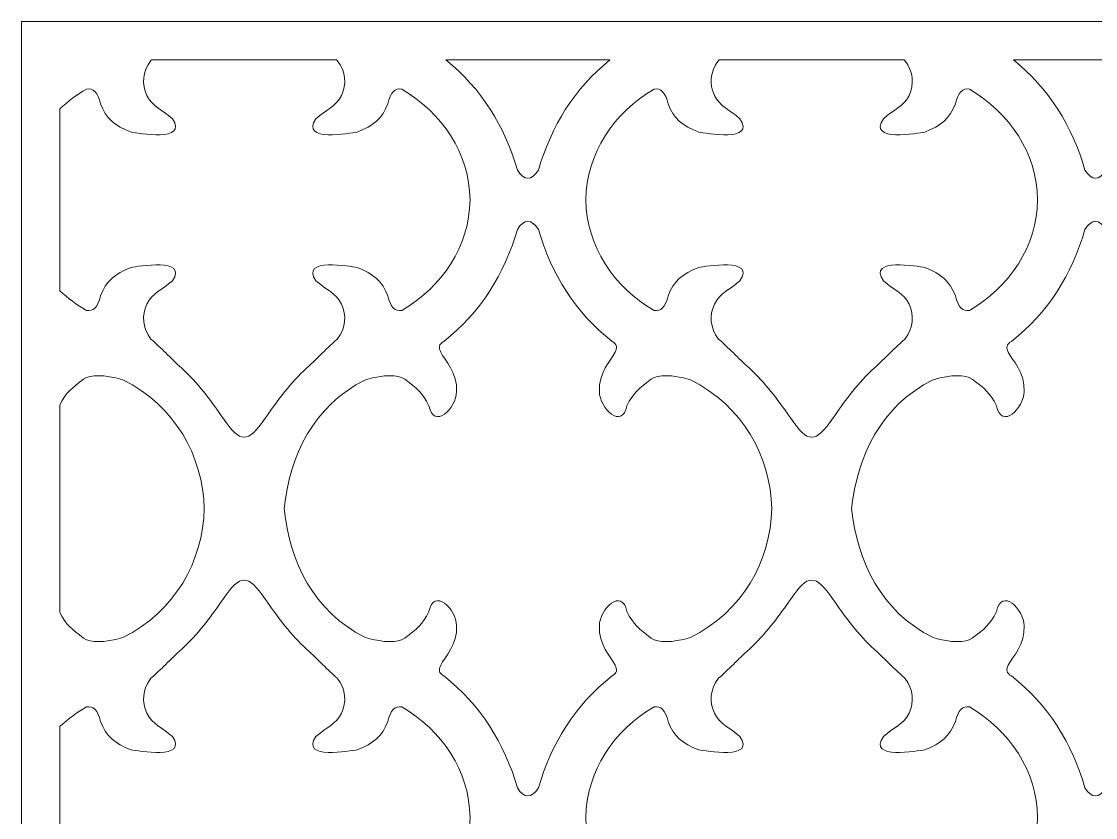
# Model space of a CAD drawing. Header units: centimetres. Extents: x -9.6 to 9.7, y -6.9 to 10.9.
# Drawn here: x 0.284 to 4.976, y 7.379 to 10.857 of the extents above; entities that cross this region are included whole.
import ezdxf

# ---------------------------------------------------------------- set-up
doc = ezdxf.new("R2010")
doc.units = ezdxf.units.CM
doc.header["$MEASUREMENT"] = 0
doc.layers.add('layer 1', color=7, linetype='Continuous')

msp = doc.modelspace()

# ---------------------------------------------------------------- linework, layer by layer
at = {"layer": 'layer 1', "color": 250, "lineweight": 9}
for points, knots in [([(0.28398, 10.85676), (0.28398, 10.85676), (0.45174, 10.85676), (0.45174, 10.85676), (0.45174, 10.85676), (0.45174, 10.85676), (9.49975, 10.85676), (9.49975, 10.85676), (9.49975, 10.85676), (9.49975, 10.85676), (9.66751, 10.85676), (9.66751, 10.85676), (9.66751, 10.85676), (9.66751, 10.85676), (9.66751, 10.689), (9.66751, 10.689), (9.66751, 10.689), (9.66751, 10.689), (9.66751, -6.72351), (9.66751, -6.72351), (9.66751, -6.72351), (9.66751, -6.72351), (9.66751, -6.89127), (9.66751, -6.89127), (9.66751, -6.89127), (9.66751, -6.89127), (9.49975, -6.89127), (9.49975, -6.89127), (9.49975, -6.89127), (9.49975, -6.89127), (0.45174, -6.89127), (0.45174, -6.89127), (0.45174, -6.89127), (0.45174, -6.89127), (0.28398, -6.89127), (0.28398, -6.89127), (0.28398, -6.89127), (0.28398, -6.89127), (0.28398, -6.72351), (0.28398, -6.72351), (0.28398, -6.72351), (0.28398, -6.72351), (0.28398, 10.689), (0.28398, 10.689), (0.28398, 10.689), (0.28398, 10.689), (0.28398, 10.85676), (0.28398, 10.85676)], [0, 0, 0, 0, 0.0769231, 0.0769231, 0.0769231, 0.0769231, 0.1538462, 0.1538462, 0.1538462, 0.1538462, 0.2307692, 0.2307692, 0.2307692, 0.2307692, 0.3076923, 0.3076923, 0.3076923, 0.3076923, 0.3846154, 0.3846154, 0.3846154, 0.3846154, 0.4615385, 0.4615385, 0.4615385, 0.4615385, 0.5384615, 0.5384615, 0.5384615, 0.5384615, 0.6153846, 0.6153846, 0.6153846, 0.6153846, 0.6923077, 0.6923077, 0.6923077, 0.6923077, 0.7692308, 0.7692308, 0.7692308, 0.7692308, 0.8461538, 0.8461538, 0.8461538, 0.8461538, 1, 1, 1, 1]), ([(0.45174, 10.47516), (0.45174, 10.47516), (0.45174, 9.68044), (0.45174, 9.68044), (0.45174, 9.68044), (0.48666, 9.64777), (0.52564, 9.61888), (0.56774, 9.59465), (0.56774, 9.59465), (0.59732, 9.58855), (0.61778, 9.60981), (0.62912, 9.65845), (0.62912, 9.65845), (0.65342, 9.72185), (0.69052, 9.75483), (0.7633, 9.78183), (0.7633, 9.78183), (0.78929, 9.78678), (1.01566, 9.82725), (0.94315, 9.72379), (0.94315, 9.72379), (0.89919, 9.68428), (0.85614, 9.67173), (0.8315, 9.62198), (0.8315, 9.62198), (0.80915, 9.57106), (0.81143, 9.52018), (0.84968, 9.46929), (0.84968, 9.46929), (0.90955, 9.41686), (0.93532, 9.38496), (0.9952, 9.33255), (0.9952, 9.33255), (1.0668, 9.26188), (1.11811, 9.19104), (1.16347, 9.12515), (1.16347, 9.12515), (1.20459, 9.06681), (1.22808, 9.04083), (1.25667, 9.04083), (1.25667, 9.04083), (1.28525, 9.04083), (1.30874, 9.06681), (1.34988, 9.12515), (1.34988, 9.12515), (1.39522, 9.19104), (1.44654, 9.26188), (1.51814, 9.33255), (1.51814, 9.33255), (1.57801, 9.38496), (1.60378, 9.41686), (1.66366, 9.46929), (1.66366, 9.46929), (1.70192, 9.52018), (1.70418, 9.57106), (1.68183, 9.62198), (1.68183, 9.62198), (1.65719, 9.67173), (1.61416, 9.68428), (1.5702, 9.72379), (1.5702, 9.72379), (1.49769, 9.82725), (1.72404, 9.78678), (1.75005, 9.78183), (1.75005, 9.78183), (1.82281, 9.75483), (1.85991, 9.72185), (1.88421, 9.65845), (1.88421, 9.65845), (1.89555, 9.60981), (1.91602, 9.58855), (1.9456, 9.59465), (1.9456, 9.59465), (2.12055, 9.69535), (2.24149, 9.87611), (2.24345, 10.07779), (2.24345, 10.07779), (2.24149, 10.27945), (2.12055, 10.46021), (1.9456, 10.56093), (1.9456, 10.56093), (1.91602, 10.56703), (1.89555, 10.54575), (1.88421, 10.49712), (1.88421, 10.49712), (1.85991, 10.43371), (1.82281, 10.40074), (1.75005, 10.37373), (1.75005, 10.37373), (1.72404, 10.36878), (1.49769, 10.32831), (1.5702, 10.43178), (1.5702, 10.43178), (1.61416, 10.47128), (1.65719, 10.48385), (1.68183, 10.53359), (1.68183, 10.53359), (1.70418, 10.5845), (1.70192, 10.6354), (1.66366, 10.68628), (1.66366, 10.68628), (1.66366, 10.68628), (1.66054, 10.689), (1.66054, 10.689), (1.66054, 10.689), (1.66054, 10.689), (0.85277, 10.689), (0.85277, 10.689), (0.85277, 10.689), (0.85277, 10.689), (0.84968, 10.68628), (0.84968, 10.68628), (0.84968, 10.68628), (0.81143, 10.6354), (0.80915, 10.5845), (0.8315, 10.53359), (0.8315, 10.53359), (0.85614, 10.48385), (0.89919, 10.47128), (0.94315, 10.43178), (0.94315, 10.43178), (1.01566, 10.32831), (0.78929, 10.36878), (0.7633, 10.37373), (0.7633, 10.37373), (0.69052, 10.40074), (0.65342, 10.43371), (0.62912, 10.49712), (0.62912, 10.49712), (0.61778, 10.54575), (0.59732, 10.56703), (0.56774, 10.56093), (0.56774, 10.56093), (0.52564, 10.5367), (0.48666, 10.50785), (0.45174, 10.47516)], [0, 0, 0, 0, 0.0285714, 0.0285714, 0.0285714, 0.0285714, 0.0571429, 0.0571429, 0.0571429, 0.0571429, 0.0857143, 0.0857143, 0.0857143, 0.0857143, 0.1142857, 0.1142857, 0.1142857, 0.1142857, 0.1428571, 0.1428571, 0.1428571, 0.1428571, 0.1714286, 0.1714286, 0.1714286, 0.1714286, 0.2, 0.2, 0.2, 0.2, 0.2285714, 0.2285714, 0.2285714, 0.2285714, 0.2571429, 0.2571429, 0.2571429, 0.2571429, 0.2857143, 0.2857143, 0.2857143, 0.2857143, 0.3142857, 0.3142857, 0.3142857, 0.3142857, 0.3428571, 0.3428571, 0.3428571, 0.3428571, 0.3714286, 0.3714286, 0.3714286, 0.3714286, 0.4, 0.4, 0.4, 0.4, 0.4285714, 0.4285714, 0.4285714, 0.4285714, 0.4571429, 0.4571429, 0.4571429, 0.4571429, 0.4857143, 0.4857143, 0.4857143, 0.4857143, 0.5142857, 0.5142857, 0.5142857, 0.5142857, 0.5428571, 0.5428571, 0.5428571, 0.5428571, 0.5714286, 0.5714286, 0.5714286, 0.5714286, 0.6, 0.6, 0.6, 0.6, 0.6285714, 0.6285714, 0.6285714, 0.6285714, 0.6571429, 0.6571429, 0.6571429, 0.6571429, 0.6857143, 0.6857143, 0.6857143, 0.6857143, 0.7142857, 0.7142857, 0.7142857, 0.7142857, 0.7428571, 0.7428571, 0.7428571, 0.7428571, 0.7714286, 0.7714286, 0.7714286, 0.7714286, 0.8, 0.8, 0.8, 0.8, 0.8285714, 0.8285714, 0.8285714, 0.8285714, 0.8571429, 0.8571429, 0.8571429, 0.8571429, 0.8857143, 0.8857143, 0.8857143, 0.8857143, 0.9142857, 0.9142857, 0.9142857, 0.9142857, 0.9428571, 0.9428571, 0.9428571, 0.9428571, 1, 1, 1, 1]), ([(2.85463, 10.689), (2.85463, 10.689), (2.13806, 10.689), (2.13806, 10.689), (2.13806, 10.689), (2.29342, 10.56395), (2.39482, 10.3989), (2.45034, 10.20767), (2.45034, 10.20767), (2.47935, 10.15997), (2.51336, 10.15995), (2.54238, 10.20767), (2.54238, 10.20767), (2.5979, 10.3989), (2.69927, 10.56395), (2.85463, 10.689)], [0, 0, 0, 0, 0.2, 0.2, 0.2, 0.2, 0.4, 0.4, 0.4, 0.4, 0.6, 0.6, 0.6, 0.6, 1, 1, 1, 1]), ([(4.13992, 10.689), (4.13992, 10.689), (3.33216, 10.689), (3.33216, 10.689), (3.33216, 10.689), (3.33216, 10.689), (3.32907, 10.68628), (3.32907, 10.68628), (3.32907, 10.68628), (3.2908, 10.6354), (3.28854, 10.5845), (3.31089, 10.53359), (3.31089, 10.53359), (3.33553, 10.48385), (3.37858, 10.47128), (3.42252, 10.43178), (3.42252, 10.43178), (3.49503, 10.32831), (3.26868, 10.36878), (3.24267, 10.37373), (3.24267, 10.37373), (3.16991, 10.40074), (3.13281, 10.43371), (3.10851, 10.49712), (3.10851, 10.49712), (3.09717, 10.54575), (3.07671, 10.56703), (3.04713, 10.56093), (3.04713, 10.56093), (2.87217, 10.46021), (2.75123, 10.27945), (2.74927, 10.07779), (2.74927, 10.07779), (2.75123, 9.87611), (2.87217, 9.69535), (3.04713, 9.59465), (3.04713, 9.59465), (3.07671, 9.58855), (3.09717, 9.60981), (3.10851, 9.65845), (3.10851, 9.65845), (3.13281, 9.72185), (3.16991, 9.75483), (3.24267, 9.78183), (3.24267, 9.78183), (3.26868, 9.78678), (3.49503, 9.82725), (3.42252, 9.72379), (3.42252, 9.72379), (3.37858, 9.68428), (3.33553, 9.67173), (3.31089, 9.62198), (3.31089, 9.62198), (3.28854, 9.57106), (3.2908, 9.52018), (3.32907, 9.46929), (3.32907, 9.46929), (3.38894, 9.41686), (3.41471, 9.38496), (3.47458, 9.33255), (3.47458, 9.33255), (3.54618, 9.26188), (3.5975, 9.19104), (3.64284, 9.12515), (3.64284, 9.12515), (3.68398, 9.06681), (3.70747, 9.04083), (3.73604, 9.04083), (3.73604, 9.04083), (3.76464, 9.04083), (3.78813, 9.06681), (3.82925, 9.12515), (3.82925, 9.12515), (3.87461, 9.19104), (3.92591, 9.26188), (3.99751, 9.33255), (3.99751, 9.33255), (4.05739, 9.38496), (4.08317, 9.41686), (4.14304, 9.46929), (4.14304, 9.46929), (4.1813, 9.52018), (4.18357, 9.57106), (4.16122, 9.62198), (4.16122, 9.62198), (4.13658, 9.67173), (4.09353, 9.68428), (4.04957, 9.72379), (4.04957, 9.72379), (3.97706, 9.82725), (4.20343, 9.78678), (4.22942, 9.78183), (4.22942, 9.78183), (4.3022, 9.75483), (4.3393, 9.72185), (4.3636, 9.65845), (4.3636, 9.65845), (4.37494, 9.60981), (4.3954, 9.58855), (4.42498, 9.59465), (4.42498, 9.59465), (4.59994, 9.69535), (4.72088, 9.87611), (4.72284, 10.07779), (4.72284, 10.07779), (4.72088, 10.27945), (4.59994, 10.46021), (4.42498, 10.56093), (4.42498, 10.56093), (4.3954, 10.56703), (4.37494, 10.54575), (4.3636, 10.49712), (4.3636, 10.49712), (4.3393, 10.43371), (4.3022, 10.40074), (4.22942, 10.37373), (4.22942, 10.37373), (4.20343, 10.36878), (3.97706, 10.32831), (4.04957, 10.43178), (4.04957, 10.43178), (4.09353, 10.47128), (4.13658, 10.48385), (4.16122, 10.53359), (4.16122, 10.53359), (4.18357, 10.5845), (4.1813, 10.6354), (4.14304, 10.68628), (4.14304, 10.68628), (4.14304, 10.68628), (4.13992, 10.689), (4.13992, 10.689)], [0, 0, 0, 0, 0.0294118, 0.0294118, 0.0294118, 0.0294118, 0.0588235, 0.0588235, 0.0588235, 0.0588235, 0.0882353, 0.0882353, 0.0882353, 0.0882353, 0.1176471, 0.1176471, 0.1176471, 0.1176471, 0.1470588, 0.1470588, 0.1470588, 0.1470588, 0.1764706, 0.1764706, 0.1764706, 0.1764706, 0.2058824, 0.2058824, 0.2058824, 0.2058824, 0.2352941, 0.2352941, 0.2352941, 0.2352941, 0.2647059, 0.2647059, 0.2647059, 0.2647059, 0.2941176, 0.2941176, 0.2941176, 0.2941176, 0.3235294, 0.3235294, 0.3235294, 0.3235294, 0.3529412, 0.3529412, 0.3529412, 0.3529412, 0.3823529, 0.3823529, 0.3823529, 0.3823529, 0.4117647, 0.4117647, 0.4117647, 0.4117647, 0.4411765, 0.4411765, 0.4411765, 0.4411765, 0.4705882, 0.4705882, 0.4705882, 0.4705882, 0.5, 0.5, 0.5, 0.5, 0.5294118, 0.5294118, 0.5294118, 0.5294118, 0.5588235, 0.5588235, 0.5588235, 0.5588235, 0.5882353, 0.5882353, 0.5882353, 0.5882353, 0.6176471, 0.6176471, 0.6176471, 0.6176471, 0.6470588, 0.6470588, 0.6470588, 0.6470588, 0.6764706, 0.6764706, 0.6764706, 0.6764706, 0.7058824, 0.7058824, 0.7058824, 0.7058824, 0.7352941, 0.7352941, 0.7352941, 0.7352941, 0.7647059, 0.7647059, 0.7647059, 0.7647059, 0.7941176, 0.7941176, 0.7941176, 0.7941176, 0.8235294, 0.8235294, 0.8235294, 0.8235294, 0.8529412, 0.8529412, 0.8529412, 0.8529412, 0.8823529, 0.8823529, 0.8823529, 0.8823529, 0.9117647, 0.9117647, 0.9117647, 0.9117647, 0.9411765, 0.9411765, 0.9411765, 0.9411765, 1, 1, 1, 1]), ([(5.334, 10.689), (5.334, 10.689), (4.61745, 10.689), (4.61745, 10.689), (4.61745, 10.689), (4.7728, 10.56395), (4.87421, 10.3989), (4.92973, 10.20767), (4.92973, 10.20767), (4.95873, 10.15997), (4.99273, 10.15995), (5.02177, 10.20767), (5.02177, 10.20767), (5.07728, 10.3989), (5.17866, 10.56395), (5.334, 10.689)], [0, 0, 0, 0, 0.2, 0.2, 0.2, 0.2, 0.4, 0.4, 0.4, 0.4, 0.6, 0.6, 0.6, 0.6, 1, 1, 1, 1]), ([(3.56185, 8.72861), (3.55546, 8.9587), (3.43537, 9.17715), (3.20628, 9.29152), (3.20628, 9.29152), (3.12169, 9.31595), (3.06754, 9.31325), (3.03463, 9.29495), (3.03463, 9.29495), (2.98084, 9.25241), (2.95657, 9.23605), (2.92891, 9.17757), (2.92891, 9.17757), (2.9075, 9.07236), (2.80858, 9.16651), (2.80838, 9.24027), (2.80838, 9.24027), (2.8024, 9.32127), (2.85983, 9.37671), (2.87747, 9.41264), (2.87747, 9.41264), (2.88671, 9.43144), (2.88667, 9.44622), (2.86411, 9.45904), (2.86411, 9.45904), (2.70339, 9.58495), (2.59902, 9.7528), (2.54238, 9.94789), (2.54238, 9.94789), (2.51338, 9.99559), (2.47935, 9.99558), (2.45034, 9.94789), (2.45034, 9.94789), (2.3937, 9.7528), (2.28933, 9.58495), (2.12861, 9.45904), (2.12861, 9.45904), (2.10605, 9.44622), (2.10601, 9.43144), (2.11525, 9.41264), (2.11525, 9.41264), (2.13289, 9.37671), (2.19032, 9.32127), (2.18434, 9.24027), (2.18434, 9.24027), (2.18415, 9.16651), (2.08523, 9.07236), (2.06381, 9.17757), (2.06381, 9.17757), (2.03615, 9.23605), (2.01188, 9.25241), (1.95809, 9.29495), (1.95809, 9.29495), (1.92519, 9.31325), (1.87103, 9.31595), (1.78644, 9.29152), (1.78644, 9.29152), (1.55735, 9.17715), (1.45659, 8.9587), (1.43087, 8.72861), (1.43087, 8.72861), (1.45659, 8.49853), (1.55735, 8.28008), (1.78644, 8.1657), (1.78644, 8.1657), (1.87103, 8.14128), (1.92519, 8.14397), (1.95809, 8.16227), (1.95809, 8.16227), (2.01188, 8.20481), (2.03615, 8.22117), (2.06381, 8.27965), (2.06381, 8.27965), (2.08523, 8.38487), (2.18415, 8.29072), (2.18434, 8.21696), (2.18434, 8.21696), (2.19032, 8.13595), (2.13289, 8.08052), (2.11525, 8.04459), (2.11525, 8.04459), (2.10601, 8.02578), (2.10605, 8.011), (2.12861, 7.99819), (2.12861, 7.99819), (2.28933, 7.87227), (2.3937, 7.70443), (2.45034, 7.50934), (2.45034, 7.50934), (2.47935, 7.46163), (2.51336, 7.46161), (2.54238, 7.50934), (2.54238, 7.50934), (2.59902, 7.70443), (2.70339, 7.87227), (2.86411, 7.99819), (2.86411, 7.99819), (2.88667, 8.011), (2.88671, 8.02578), (2.87747, 8.04459), (2.87747, 8.04459), (2.85983, 8.08052), (2.8024, 8.13595), (2.80838, 8.21696), (2.80838, 8.21696), (2.80858, 8.29072), (2.9075, 8.38487), (2.92891, 8.27965), (2.92891, 8.27965), (2.95657, 8.22117), (2.98084, 8.20481), (3.03463, 8.16227), (3.03463, 8.16227), (3.06754, 8.14397), (3.12169, 8.14128), (3.20628, 8.1657), (3.20628, 8.1657), (3.43537, 8.28008), (3.55546, 8.49853), (3.56185, 8.72861)], [0, 0, 0, 0, 0.0322581, 0.0322581, 0.0322581, 0.0322581, 0.0645161, 0.0645161, 0.0645161, 0.0645161, 0.0967742, 0.0967742, 0.0967742, 0.0967742, 0.1290323, 0.1290323, 0.1290323, 0.1290323, 0.1612903, 0.1612903, 0.1612903, 0.1612903, 0.1935484, 0.1935484, 0.1935484, 0.1935484, 0.2258065, 0.2258065, 0.2258065, 0.2258065, 0.2580645, 0.2580645, 0.2580645, 0.2580645, 0.2903226, 0.2903226, 0.2903226, 0.2903226, 0.3225806, 0.3225806, 0.3225806, 0.3225806, 0.3548387, 0.3548387, 0.3548387, 0.3548387, 0.3870968, 0.3870968, 0.3870968, 0.3870968, 0.4193548, 0.4193548, 0.4193548, 0.4193548, 0.4516129, 0.4516129, 0.4516129, 0.4516129, 0.483871, 0.483871, 0.483871, 0.483871, 0.516129, 0.516129, 0.516129, 0.516129, 0.5483871, 0.5483871, 0.5483871, 0.5483871, 0.5806452, 0.5806452, 0.5806452, 0.5806452, 0.6129032, 0.6129032, 0.6129032, 0.6129032, 0.6451613, 0.6451613, 0.6451613, 0.6451613, 0.6774194, 0.6774194, 0.6774194, 0.6774194, 0.7096774, 0.7096774, 0.7096774, 0.7096774, 0.7419355, 0.7419355, 0.7419355, 0.7419355, 0.7741935, 0.7741935, 0.7741935, 0.7741935, 0.8064516, 0.8064516, 0.8064516, 0.8064516, 0.8387097, 0.8387097, 0.8387097, 0.8387097, 0.8709677, 0.8709677, 0.8709677, 0.8709677, 0.9032258, 0.9032258, 0.9032258, 0.9032258, 0.9354839, 0.9354839, 0.9354839, 0.9354839, 1, 1, 1, 1]), ([(6.04124, 8.72861), (6.03485, 8.9587), (5.91476, 9.17715), (5.68567, 9.29152), (5.68567, 9.29152), (5.60107, 9.31595), (5.54693, 9.31325), (5.51402, 9.29495), (5.51402, 9.29495), (5.46021, 9.25241), (5.43596, 9.23605), (5.4083, 9.17757), (5.4083, 9.17757), (5.38688, 9.07236), (5.28796, 9.16651), (5.28775, 9.24027), (5.28775, 9.24027), (5.28179, 9.32127), (5.33922, 9.37671), (5.35686, 9.41264), (5.35686, 9.41264), (5.3661, 9.43144), (5.36606, 9.44622), (5.34348, 9.45904), (5.34348, 9.45904), (5.18278, 9.58495), (5.0784, 9.7528), (5.02177, 9.94789), (5.02177, 9.94789), (4.99275, 9.99559), (4.95873, 9.99558), (4.92973, 9.94789), (4.92973, 9.94789), (4.87309, 9.7528), (4.76871, 9.58495), (4.608, 9.45904), (4.608, 9.45904), (4.58544, 9.44622), (4.58538, 9.43144), (4.59464, 9.41264), (4.59464, 9.41264), (4.61228, 9.37671), (4.66971, 9.32127), (4.66373, 9.24027), (4.66373, 9.24027), (4.66352, 9.16651), (4.56462, 9.07236), (4.5432, 9.17757), (4.5432, 9.17757), (4.51554, 9.23605), (4.49127, 9.25241), (4.43747, 9.29495), (4.43747, 9.29495), (4.40457, 9.31325), (4.35042, 9.31595), (4.26583, 9.29152), (4.26583, 9.29152), (4.03672, 9.17715), (3.93598, 8.9587), (3.91026, 8.72861), (3.91026, 8.72861), (3.93598, 8.49853), (4.03672, 8.28008), (4.26583, 8.1657), (4.26583, 8.1657), (4.35042, 8.14128), (4.40457, 8.14397), (4.43747, 8.16227), (4.43747, 8.16227), (4.49127, 8.20481), (4.51554, 8.22117), (4.5432, 8.27965), (4.5432, 8.27965), (4.56462, 8.38487), (4.66352, 8.29072), (4.66373, 8.21696), (4.66373, 8.21696), (4.66971, 8.13595), (4.61228, 8.08052), (4.59464, 8.04459), (4.59464, 8.04459), (4.58538, 8.02578), (4.58544, 8.011), (4.608, 7.99819), (4.608, 7.99819), (4.76871, 7.87227), (4.87309, 7.70443), (4.92973, 7.50934), (4.92973, 7.50934), (4.95873, 7.46163), (4.99273, 7.46161), (5.02177, 7.50934), (5.02177, 7.50934), (5.0784, 7.70443), (5.18278, 7.87227), (5.34348, 7.99819), (5.34348, 7.99819), (5.36606, 8.011), (5.3661, 8.02578), (5.35686, 8.04459), (5.35686, 8.04459), (5.33922, 8.08052), (5.28179, 8.13595), (5.28775, 8.21696), (5.28775, 8.21696), (5.28796, 8.29072), (5.38688, 8.38487), (5.4083, 8.27965), (5.4083, 8.27965), (5.43596, 8.22117), (5.46021, 8.20481), (5.51402, 8.16227), (5.51402, 8.16227), (5.54693, 8.14397), (5.60107, 8.14128), (5.68567, 8.1657), (5.68567, 8.1657), (5.91476, 8.28008), (6.03485, 8.49853), (6.04124, 8.72861)], [0, 0, 0, 0, 0.0322581, 0.0322581, 0.0322581, 0.0322581, 0.0645161, 0.0645161, 0.0645161, 0.0645161, 0.0967742, 0.0967742, 0.0967742, 0.0967742, 0.1290323, 0.1290323, 0.1290323, 0.1290323, 0.1612903, 0.1612903, 0.1612903, 0.1612903, 0.1935484, 0.1935484, 0.1935484, 0.1935484, 0.2258065, 0.2258065, 0.2258065, 0.2258065, 0.2580645, 0.2580645, 0.2580645, 0.2580645, 0.2903226, 0.2903226, 0.2903226, 0.2903226, 0.3225806, 0.3225806, 0.3225806, 0.3225806, 0.3548387, 0.3548387, 0.3548387, 0.3548387, 0.3870968, 0.3870968, 0.3870968, 0.3870968, 0.4193548, 0.4193548, 0.4193548, 0.4193548, 0.4516129, 0.4516129, 0.4516129, 0.4516129, 0.483871, 0.483871, 0.483871, 0.483871, 0.516129, 0.516129, 0.516129, 0.516129, 0.5483871, 0.5483871, 0.5483871, 0.5483871, 0.5806452, 0.5806452, 0.5806452, 0.5806452, 0.6129032, 0.6129032, 0.6129032, 0.6129032, 0.6451613, 0.6451613, 0.6451613, 0.6451613, 0.6774194, 0.6774194, 0.6774194, 0.6774194, 0.7096774, 0.7096774, 0.7096774, 0.7096774, 0.7419355, 0.7419355, 0.7419355, 0.7419355, 0.7741935, 0.7741935, 0.7741935, 0.7741935, 0.8064516, 0.8064516, 0.8064516, 0.8064516, 0.8387097, 0.8387097, 0.8387097, 0.8387097, 0.8709677, 0.8709677, 0.8709677, 0.8709677, 0.9032258, 0.9032258, 0.9032258, 0.9032258, 0.9354839, 0.9354839, 0.9354839, 0.9354839, 1, 1, 1, 1]), ([(0.45174, 9.1822), (0.45174, 9.1822), (0.45174, 8.27505), (0.45174, 8.27505), (0.45174, 8.27505), (0.47852, 8.22029), (0.50289, 8.20367), (0.55524, 8.16227), (0.55524, 8.16227), (0.58815, 8.14397), (0.6423, 8.14128), (0.72689, 8.1657), (0.72689, 8.1657), (0.956, 8.28008), (1.07607, 8.49853), (1.08248, 8.72861), (1.08248, 8.72861), (1.07607, 8.9587), (0.956, 9.17715), (0.72689, 9.29152), (0.72689, 9.29152), (0.6423, 9.31595), (0.58815, 9.31325), (0.55524, 9.29495), (0.55524, 9.29495), (0.50289, 9.25355), (0.47852, 9.23696), (0.45174, 9.1822)], [0, 0, 0, 0, 0.125, 0.125, 0.125, 0.125, 0.25, 0.25, 0.25, 0.25, 0.375, 0.375, 0.375, 0.375, 0.5, 0.5, 0.5, 0.5, 0.625, 0.625, 0.625, 0.625, 0.75, 0.75, 0.75, 0.75, 1, 1, 1, 1]), ([(0.45174, 7.77681), (0.45174, 7.77681), (0.45174, 6.98209), (0.45174, 6.98209), (0.45174, 6.98209), (0.48666, 6.94942), (0.52564, 6.92052), (0.56774, 6.89629), (0.56774, 6.89629), (0.59732, 6.8902), (0.61778, 6.91147), (0.62912, 6.9601), (0.62912, 6.9601), (0.65342, 7.02349), (0.69052, 7.05649), (0.7633, 7.08349), (0.7633, 7.08349), (0.78929, 7.08845), (1.01566, 7.12891), (0.94315, 7.02545), (0.94315, 7.02545), (0.89919, 6.98594), (0.85614, 6.97337), (0.8315, 6.92364), (0.8315, 6.92364), (0.80915, 6.87272), (0.81143, 6.82182), (0.84968, 6.77094), (0.84968, 6.77094), (0.90955, 6.71852), (0.93532, 6.68661), (0.9952, 6.63419), (0.9952, 6.63419), (1.0668, 6.56355), (1.11811, 6.49269), (1.16347, 6.42682), (1.16347, 6.42682), (1.20459, 6.36847), (1.22808, 6.3425), (1.25667, 6.3425), (1.25667, 6.3425), (1.28525, 6.3425), (1.30874, 6.36847), (1.34988, 6.42682), (1.34988, 6.42682), (1.39522, 6.49269), (1.44654, 6.56355), (1.51814, 6.63419), (1.51814, 6.63419), (1.57801, 6.68661), (1.60378, 6.71852), (1.66366, 6.77094), (1.66366, 6.77094), (1.70192, 6.82182), (1.70418, 6.87272), (1.68183, 6.92364), (1.68183, 6.92364), (1.65719, 6.97337), (1.61416, 6.98594), (1.5702, 7.02545), (1.5702, 7.02545), (1.49769, 7.12891), (1.72404, 7.08845), (1.75005, 7.08349), (1.75005, 7.08349), (1.82281, 7.05649), (1.85991, 7.02349), (1.88421, 6.9601), (1.88421, 6.9601), (1.89555, 6.91147), (1.91602, 6.8902), (1.9456, 6.89629), (1.9456, 6.89629), (2.12055, 6.99702), (2.24149, 7.17778), (2.24345, 7.37944), (2.24345, 7.37944), (2.24149, 7.58109), (2.12055, 7.76187), (1.9456, 7.86258), (1.9456, 7.86258), (1.91602, 7.86867), (1.89555, 7.84741), (1.88421, 7.79876), (1.88421, 7.79876), (1.85991, 7.73538), (1.82281, 7.7024), (1.75005, 7.67539), (1.75005, 7.67539), (1.72404, 7.67044), (1.49769, 7.62997), (1.5702, 7.73342), (1.5702, 7.73342), (1.61416, 7.77294), (1.65719, 7.7855), (1.68183, 7.83525), (1.68183, 7.83525), (1.70418, 7.88617), (1.70192, 7.93705), (1.66366, 7.98794), (1.66366, 7.98794), (1.60378, 8.04037), (1.57801, 8.07226), (1.51814, 8.12468), (1.51814, 8.12468), (1.44654, 8.19534), (1.39522, 8.26618), (1.34988, 8.33207), (1.34988, 8.33207), (1.30874, 8.39041), (1.28525, 8.41639), (1.25667, 8.41639), (1.25667, 8.41639), (1.22808, 8.41639), (1.20459, 8.39041), (1.16347, 8.33207), (1.16347, 8.33207), (1.11811, 8.26618), (1.0668, 8.19534), (0.9952, 8.12468), (0.9952, 8.12468), (0.93532, 8.07226), (0.90955, 8.04037), (0.84968, 7.98794), (0.84968, 7.98794), (0.81143, 7.93705), (0.80915, 7.88617), (0.8315, 7.83525), (0.8315, 7.83525), (0.85614, 7.7855), (0.89919, 7.77294), (0.94315, 7.73342), (0.94315, 7.73342), (1.01566, 7.62997), (0.78929, 7.67044), (0.7633, 7.67539), (0.7633, 7.67539), (0.69052, 7.7024), (0.65342, 7.73538), (0.62912, 7.79876), (0.62912, 7.79876), (0.61778, 7.84741), (0.59732, 7.86867), (0.56774, 7.86258), (0.56774, 7.86258), (0.52564, 7.83835), (0.48666, 7.80949), (0.45174, 7.77681)], [0, 0, 0, 0, 0.0263158, 0.0263158, 0.0263158, 0.0263158, 0.0526316, 0.0526316, 0.0526316, 0.0526316, 0.0789474, 0.0789474, 0.0789474, 0.0789474, 0.1052632, 0.1052632, 0.1052632, 0.1052632, 0.1315789, 0.1315789, 0.1315789, 0.1315789, 0.1578947, 0.1578947, 0.1578947, 0.1578947, 0.1842105, 0.1842105, 0.1842105, 0.1842105, 0.2105263, 0.2105263, 0.2105263, 0.2105263, 0.2368421, 0.2368421, 0.2368421, 0.2368421, 0.2631579, 0.2631579, 0.2631579, 0.2631579, 0.2894737, 0.2894737, 0.2894737, 0.2894737, 0.3157895, 0.3157895, 0.3157895, 0.3157895, 0.3421053, 0.3421053, 0.3421053, 0.3421053, 0.3684211, 0.3684211, 0.3684211, 0.3684211, 0.3947368, 0.3947368, 0.3947368, 0.3947368, 0.4210526, 0.4210526, 0.4210526, 0.4210526, 0.4473684, 0.4473684, 0.4473684, 0.4473684, 0.4736842, 0.4736842, 0.4736842, 0.4736842, 0.5, 0.5, 0.5, 0.5, 0.5263158, 0.5263158, 0.5263158, 0.5263158, 0.5526316, 0.5526316, 0.5526316, 0.5526316, 0.5789474, 0.5789474, 0.5789474, 0.5789474, 0.6052632, 0.6052632, 0.6052632, 0.6052632, 0.6315789, 0.6315789, 0.6315789, 0.6315789, 0.6578947, 0.6578947, 0.6578947, 0.6578947, 0.6842105, 0.6842105, 0.6842105, 0.6842105, 0.7105263, 0.7105263, 0.7105263, 0.7105263, 0.7368421, 0.7368421, 0.7368421, 0.7368421, 0.7631579, 0.7631579, 0.7631579, 0.7631579, 0.7894737, 0.7894737, 0.7894737, 0.7894737, 0.8157895, 0.8157895, 0.8157895, 0.8157895, 0.8421053, 0.8421053, 0.8421053, 0.8421053, 0.8684211, 0.8684211, 0.8684211, 0.8684211, 0.8947368, 0.8947368, 0.8947368, 0.8947368, 0.9210526, 0.9210526, 0.9210526, 0.9210526, 0.9473684, 0.9473684, 0.9473684, 0.9473684, 1, 1, 1, 1]), ([(3.73604, 6.3425), (3.76464, 6.3425), (3.78813, 6.36847), (3.82925, 6.42682), (3.82925, 6.42682), (3.87461, 6.49269), (3.92591, 6.56355), (3.99751, 6.63419), (3.99751, 6.63419), (4.05739, 6.68661), (4.08317, 6.71852), (4.14304, 6.77094), (4.14304, 6.77094), (4.1813, 6.82182), (4.18357, 6.87272), (4.16122, 6.92364), (4.16122, 6.92364), (4.13658, 6.97337), (4.09353, 6.98594), (4.04957, 7.02545), (4.04957, 7.02545), (3.97706, 7.12891), (4.20343, 7.08845), (4.22942, 7.08349), (4.22942, 7.08349), (4.3022, 7.05649), (4.3393, 7.02349), (4.3636, 6.9601), (4.3636, 6.9601), (4.37494, 6.91147), (4.3954, 6.8902), (4.42498, 6.89629), (4.42498, 6.89629), (4.59994, 6.99702), (4.72088, 7.17778), (4.72284, 7.37944), (4.72284, 7.37944), (4.72088, 7.58109), (4.59994, 7.76187), (4.42498, 7.86258), (4.42498, 7.86258), (4.3954, 7.86867), (4.37494, 7.84741), (4.3636, 7.79876), (4.3636, 7.79876), (4.3393, 7.73538), (4.3022, 7.7024), (4.22942, 7.67539), (4.22942, 7.67539), (4.20343, 7.67044), (3.97706, 7.62997), (4.04957, 7.73342), (4.04957, 7.73342), (4.09353, 7.77294), (4.13658, 7.7855), (4.16122, 7.83525), (4.16122, 7.83525), (4.18357, 7.88617), (4.1813, 7.93705), (4.14304, 7.98794), (4.14304, 7.98794), (4.08317, 8.04037), (4.05739, 8.07226), (3.99751, 8.12468), (3.99751, 8.12468), (3.92591, 8.19534), (3.87461, 8.26618), (3.82925, 8.33207), (3.82925, 8.33207), (3.78813, 8.39041), (3.76464, 8.41639), (3.73604, 8.41639), (3.73604, 8.41639), (3.70747, 8.41639), (3.68398, 8.39041), (3.64284, 8.33207), (3.64284, 8.33207), (3.5975, 8.26618), (3.54618, 8.19534), (3.47458, 8.12468), (3.47458, 8.12468), (3.41471, 8.07226), (3.38894, 8.04037), (3.32907, 7.98794), (3.32907, 7.98794), (3.2908, 7.93705), (3.28854, 7.88617), (3.31089, 7.83525), (3.31089, 7.83525), (3.33553, 7.7855), (3.37858, 7.77294), (3.42252, 7.73342), (3.42252, 7.73342), (3.49503, 7.62997), (3.26868, 7.67044), (3.24267, 7.67539), (3.24267, 7.67539), (3.16991, 7.7024), (3.13281, 7.73538), (3.10851, 7.79876), (3.10851, 7.79876), (3.09717, 7.84741), (3.07671, 7.86867), (3.04713, 7.86258), (3.04713, 7.86258), (2.87217, 7.76187), (2.75123, 7.58109), (2.74927, 7.37944), (2.74927, 7.37944), (2.75123, 7.17778), (2.87217, 6.99702), (3.04713, 6.89629), (3.04713, 6.89629), (3.07671, 6.8902), (3.09717, 6.91147), (3.10851, 6.9601), (3.10851, 6.9601), (3.13281, 7.02349), (3.16991, 7.05649), (3.24267, 7.08349), (3.24267, 7.08349), (3.26868, 7.08845), (3.49503, 7.12891), (3.42252, 7.02545), (3.42252, 7.02545), (3.37858, 6.98594), (3.33553, 6.97337), (3.31089, 6.92364), (3.31089, 6.92364), (3.28854, 6.87272), (3.2908, 6.82182), (3.32907, 6.77094), (3.32907, 6.77094), (3.38894, 6.71852), (3.41471, 6.68661), (3.47458, 6.63419), (3.47458, 6.63419), (3.54618, 6.56355), (3.5975, 6.49269), (3.64284, 6.42682), (3.64284, 6.42682), (3.68398, 6.36847), (3.70747, 6.3425), (3.73604, 6.3425)], [0, 0, 0, 0, 0.027027, 0.027027, 0.027027, 0.027027, 0.0540541, 0.0540541, 0.0540541, 0.0540541, 0.0810811, 0.0810811, 0.0810811, 0.0810811, 0.1081081, 0.1081081, 0.1081081, 0.1081081, 0.1351351, 0.1351351, 0.1351351, 0.1351351, 0.1621622, 0.1621622, 0.1621622, 0.1621622, 0.1891892, 0.1891892, 0.1891892, 0.1891892, 0.2162162, 0.2162162, 0.2162162, 0.2162162, 0.2432432, 0.2432432, 0.2432432, 0.2432432, 0.2702703, 0.2702703, 0.2702703, 0.2702703, 0.2972973, 0.2972973, 0.2972973, 0.2972973, 0.3243243, 0.3243243, 0.3243243, 0.3243243, 0.3513514, 0.3513514, 0.3513514, 0.3513514, 0.3783784, 0.3783784, 0.3783784, 0.3783784, 0.4054054, 0.4054054, 0.4054054, 0.4054054, 0.4324324, 0.4324324, 0.4324324, 0.4324324, 0.4594595, 0.4594595, 0.4594595, 0.4594595, 0.4864865, 0.4864865, 0.4864865, 0.4864865, 0.5135135, 0.5135135, 0.5135135, 0.5135135, 0.5405405, 0.5405405, 0.5405405, 0.5405405, 0.5675676, 0.5675676, 0.5675676, 0.5675676, 0.5945946, 0.5945946, 0.5945946, 0.5945946, 0.6216216, 0.6216216, 0.6216216, 0.6216216, 0.6486486, 0.6486486, 0.6486486, 0.6486486, 0.6756757, 0.6756757, 0.6756757, 0.6756757, 0.7027027, 0.7027027, 0.7027027, 0.7027027, 0.7297297, 0.7297297, 0.7297297, 0.7297297, 0.7567568, 0.7567568, 0.7567568, 0.7567568, 0.7837838, 0.7837838, 0.7837838, 0.7837838, 0.8108108, 0.8108108, 0.8108108, 0.8108108, 0.8378378, 0.8378378, 0.8378378, 0.8378378, 0.8648649, 0.8648649, 0.8648649, 0.8648649, 0.8918919, 0.8918919, 0.8918919, 0.8918919, 0.9189189, 0.9189189, 0.9189189, 0.9189189, 0.9459459, 0.9459459, 0.9459459, 0.9459459, 1, 1, 1, 1])]:
    msp.add_open_spline(points, degree=3, knots=knots, dxfattribs=at)

doc.saveas('drawing.dxf')
